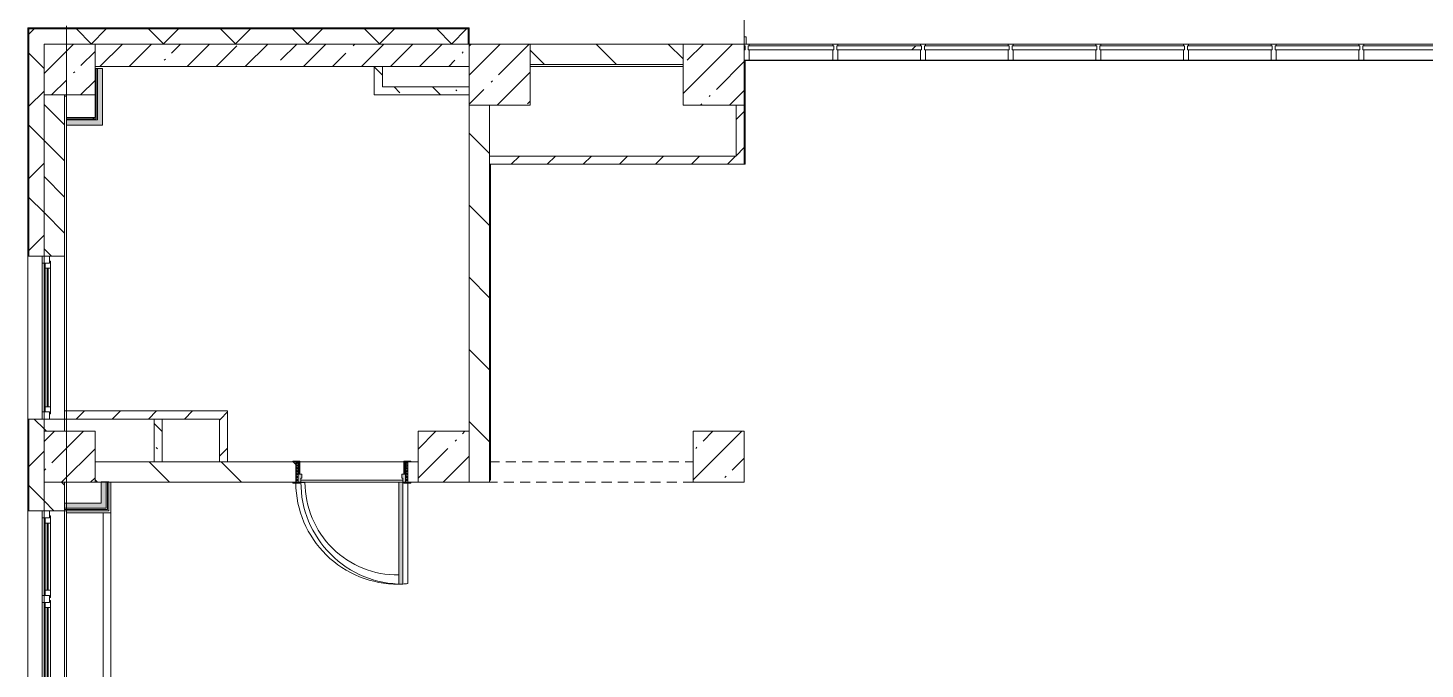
# Model space of a CAD drawing. Header units: millimetres. Extents: x 35146 to 234858, y -8553 to 29000.
# Drawn here: x 105406 to 119114, y 9067 to 15358 of the extents above; entities that cross this region are included whole.
import ezdxf

# ---------------------------------------------------------------- set-up
doc = ezdxf.new("R2010")
doc.units = ezdxf.units.MM
doc.linetypes.add('200_ШТРИХ__ш1_п0_6_', pattern=[160, 100, -60])
for name, color, linetype, lineweight in [('A-DETL-MBND', 7, '200_ШТРИХ__ш1_п0_6_', 9), ('A-GLAZ-2', 7, 'Continuous', 5), ('A-GLAZ-CURT-1', 7, 'Continuous', 5), ('A-GLAZ-CWMG-2', 7, 'Continuous', 5), ('A-WALL', 7, 'Continuous', 9), ('A-WALL-4', 7, 'Continuous', 5), ('I-WALL-3', 7, 'Continuous', 5), ('S-COLS-1', 7, 'Continuous', 5), ('Оси', 7, 'Continuous', 9)]:
    doc.layers.add(name, color=color, linetype=linetype, lineweight=lineweight)
for name, color, linetype, lineweight, true_color in [('A-DOOR-1', 7, 'Continuous', 5, 0xaaaaaa), ('A-DOOR-2', 7, 'Continuous', 5, 0xe2e2e2), ('A-DOOR-FRAM-1', 7, 'Continuous', 5, 0xe2e2e2), ('A-DOOR-FRAM-2', 7, 'Continuous', 5, 0xaaaaaa), ('A-FLOR-1', 7, 'Continuous', 5, 0xaaaaaa), ('I-WALL-2', 7, 'Continuous', 9, 0xe7e7e7), ('I-WALL-5', 7, 'Continuous', 5, 0x787878)]:
    doc.layers.add(name, color=color, linetype=linetype, lineweight=lineweight, true_color=true_color)
pattern_1 = [(45, (105674.2, 0), (-285.123, 285.123), []), (45, (105959.3, 0), (-285.123, 285.123), [504.031, -100.806, 16.764, -84.042])]
pattern_2 = [(135, (105674.2, 0), (-353.553, -353.553), [])]
pattern_3 = [(45, (105674.2, 0), (-353.553, 353.553), []), (135, (105674.2, 0), (-353.553, -353.553), [])]
pattern_4 = [(45, (105674.2, 0), (-176.7767, 176.7767), [])]
pattern_5 = [(135, (105674.2, 0), (-377.17, -377.17), [533.4, -88.9, 17.78, -88.9]), (135, (105674.2, 376.94), (-377.17, -377.17), []), (50, (105674.2, 0), (637.645, -55.787), [66.675, -733.425]), (355, (105674.2, 0), (-123.35, 668.7), [53.34, -586.74]), (100.451, (105727.3, -4.65), (514.3, 612.908), [56.665, -623.315]), (46.184, (105674.2, 177.8), (948.776, -147.15), [100.01, -1100.137]), (96.636, (105753.3, 165.5), (830.91, 865.997), [85, -934.973]), (351.184, (105674.2, 177.8), (830.92, 865.99), [80.01, -880.11]), (21, (105763.1, 133.35), (530.65, -357.928), [66.675, -733.425]), (326, (105763.1, 133.35), (216.308, 644.658), [53.34, -586.74]), (71.451, (105807.3, 103.5), (746.96, 286.724), [56.665, -623.315]), (37.5, (105674.2, 0), (10.8105, 295.9426), [16.764, -562.864, 16.764, -578.866, -588.962]), (37.5, (105674.2, 0), (10.8105, 295.9426), [-1175.258, 16.764, -572.198]), (7.5, (105674.2, 0), (233.869, 350.632), [16.764, -322.834, 16.764, -549.529, -224.472]), (7.5, (105674.2, 0), (233.869, 350.632), [-905.891, 16.764, -207.708]), (327.5, (105475.94, 0), (474.568, -20.0513), [16.764, -205.486, 16.764, -676.656, -920.115]), (327.5, (105475.94, 0), (474.568, -20.0513), [-915.67, 16.764, -903.351]), (317.5, (105387.04, 0), (518.452, 88.993), [16.764, -272.161, 16.764, -443.738, -653.415]), (317.5, (105387.04, 0), (518.452, 88.993), [-749.427, 16.764, -636.65])]
pattern_6 = [(45, (105674.2, 0), (-530.33, 530.33), []), (135, (105674.2, 0), (-530.33, -530.33), [])]

# ---------------------------------------------------------------- blocks, each defined once
blk = doc.blocks.new('BSC_Колонна _Прямоугольная - 500х500-V85-2_5_2_птичка')
at = {"layer": 'S-COLS-1'}
h = blk.add_hatch(dxfattribs=at)
h.set_pattern_fill('FP_125', color=256, style=0, pattern_type=2)
h.set_pattern_definition([(45, (-140, -14950), (-285.123, 285.123), []), (45, (145.12, -14950), (-285.123, 285.123), [504.031, -100.806, 16.764, -84.042])])
h.paths.add_polyline_path([(-250, -250), (250, -250), (250, 250), (-250, 250)])
for p, q in [((250, 250), (-250, 250)), ((-250, 250), (-250, -250)), ((250, -250), (250, 250)), ((-250, -250), (250, -250))]:
    blk.add_line(p, q, dxfattribs=at)
blk = doc.blocks.new('110_Дверь_СКБ_1Ст_Внутренняя1 - Д-4к_п__1100x2100h_Артистические EI30-33310874-2_5_2_птичка')
at = {"layer": 'A-DOOR-1'}
h = blk.add_hatch(dxfattribs=at)
h.set_pattern_fill('FP_103', color=256, style=0, pattern_type=2)
h.set_pattern_definition([(135, (1751.41, 164.685), (-14.14214, -14.14214), []), (225, (1751.41, 164.685), (14.14214, -14.14214), [])])
h.paths.add_polyline_path([(537.5, 100), (537.5, -100), (562.5, -100), (562.5, 100)])
at = {"layer": 'A-DOOR-2'}
h = blk.add_hatch(color=256, dxfattribs=at)
h.paths.add_polyline_path([(512.5, 100), (512.5, 60), (502.5, 60), (502.5, 20), (537.5, 20), (537.5, 100)])
h.paths.add_polyline_path([(-487.5, 100), (-512.5, 100), (-512.5, 20), (-477.5, 20), (-477.5, 60), (-487.5, 60)])
at = {"layer": 'A-DOOR-FRAM-1'}
for points in [[(-447.5, 1100), (-487.5, 1100), (-487.5, 100), (-447.5, 100), (-447.5, 935.9)], [(-567.5, 108), (-567.5, 100), (-497.5, 100), (-497.5, 108)], [(-497.5, 20), (-512.5, 20), (-512.5, -100), (-497.5, -100)], [(592.5, 108), (522.5, 108), (522.5, 100), (592.5, 100)], [(537.5, 20), (522.5, 20), (522.5, -100), (537.5, -100)], [(-567.5, -100), (-567.5, -108), (-497.5, -108), (-497.5, -100)], [(522.5, -100), (522.5, -108), (592.5, -108), (592.5, -100)]]:
    blk.add_hatch(color=256, dxfattribs=at).paths.add_polyline_path(points)
at = {"layer": 'A-DOOR-FRAM-2'}
h = blk.add_hatch(dxfattribs=at)
h.set_pattern_fill('FP_104', color=256, style=0, pattern_type=2)
h.set_pattern_definition([(45, (-371.384, 164.685), (-14.1421, 14.1421), []), (135, (-371.384, 164.685), (-14.1421, -14.1421), [])])
h.paths.add_polyline_path([(-512.5, 100), (-537.5, 100), (-537.5, -100), (-512.5, -100)])
at = {"layer": 'A-DOOR-1'}
for p, q in [((-487.5, 1100), (-487.5, 100)), ((-447.5, 1100), (-487.5, 1100)), ((-447.5, 100), (-447.5, 1100)), ((-487.5, 100), (-447.5, 100))]:
    blk.add_line(p, q, dxfattribs=at)
blk.add_arc((-487.5, 100), 1000, 360, 90, dxfattribs=at)
at = {"layer": 'A-DOOR-FRAM-2'}
for p, q in [((-497.5, 108), (-567.5, 108)), ((-567.5, 108), (-567.5, 100)), ((-567.5, 100), (-497.5, 100)), ((-512.5, 100), (-537.5, 100)), ((-537.5, 100), (-537.5, -100)), ((-487.5, 100), (-512.5, 100)), ((-512.5, 100), (-512.5, 20)), ((-512.5, -100), (-512.5, 100)), ((-497.5, 100), (-512.5, 100)), ((-512.5, 100), (-512.5, 99)), ((-512.5, 99), (-497.5, 99)), ((-512.5, 20), (-477.5, 20)), ((-497.5, 20), (-512.5, 20)), ((-512.5, 20), (-512.5, -100)), ((-497.5, 100), (-497.5, 108)), ((-497.5, 99), (-497.5, 100)), ((-497.5, -100), (-497.5, 20)), ((-487.5, 60), (-487.5, 100)), ((-477.5, 60), (-487.5, 60)), ((-477.5, 20), (-477.5, 60)), ((512.5, 60), (502.5, 60)), ((502.5, 60), (502.5, 20)), ((502.5, 20), (537.5, 20)), ((512.5, 100), (512.5, 60)), ((537.5, 100), (512.5, 100)), ((592.5, 108), (522.5, 108)), ((522.5, 108), (522.5, 100)), ((537.5, 100), (522.5, 100)), ((522.5, 100), (522.5, 99)), ((522.5, 100), (592.5, 100)), ((522.5, 99), (537.5, 99)), ((537.5, 20), (522.5, 20)), ((522.5, 20), (522.5, -100)), ((537.5, 20), (537.5, 100)), ((562.5, 100), (537.5, 100)), ((537.5, 100), (537.5, -100)), ((537.5, 99), (537.5, 100)), ((537.5, -100), (537.5, 20)), ((562.5, -100), (562.5, 100)), ((592.5, 100), (592.5, 108)), ((-497.5, -100), (-567.5, -100)), ((-567.5, -100), (-567.5, -108)), ((-567.5, -108), (-497.5, -108)), ((-537.5, -100), (-512.5, -100)), ((-512.5, -100), (-497.5, -100)), ((-497.5, -108), (-497.5, -100)), ((522.5, -100), (537.5, -100)), ((592.5, -100), (522.5, -100)), ((522.5, -100), (522.5, -108)), ((522.5, -108), (592.5, -108)), ((537.5, -100), (562.5, -100)), ((592.5, -108), (592.5, -100))]:
    blk.add_line(p, q, dxfattribs=at)
blk = doc.blocks.new('BSC_Колонна _Прямоугольная - 500х500-22206884-2_5_2_птичка')
at = {"layer": 'S-COLS-1'}
h = blk.add_hatch(dxfattribs=at)
h.set_pattern_fill('FP_183', color=256, style=0, pattern_type=2)
h.set_pattern_definition([(45, (-6510, -11150), (-285.123, 285.123), []), (45, (-6224.88, -11150), (-285.123, 285.123), [504.031, -100.806, 16.764, -84.042])])
h.paths.add_polyline_path([(-250, -250), (250, -250), (250, 250), (-250, 250), (-250, 71)])
for p, q in [((250, 250), (-250, 250)), ((-250, 250), (-250, -250)), ((250, -250), (250, 250)), ((-250, -250), (250, -250))]:
    blk.add_line(p, q, dxfattribs=at)
blk = doc.blocks.new('BSC_Колонна _Прямоугольная - 500х500-V152-2_5_2_птичка')
at = {"layer": 'S-COLS-1'}
h = blk.add_hatch(dxfattribs=at)
h.set_pattern_fill('FP_184', color=256, style=0, pattern_type=2)
h.set_pattern_definition([(45, (-3810, -11150), (-285.123, 285.123), []), (45, (-3524.88, -11150), (-285.123, 285.123), [504.031, -100.806, 16.764, -84.042])])
h.paths.add_polyline_path([(-250, -250), (250, -250), (250, 250), (-250, 250), (-250, 71)])
for p, q in [((250, 250), (-250, 250)), ((-250, 250), (-250, -250)), ((250, -250), (250, 250)), ((-250, -250), (250, -250))]:
    blk.add_line(p, q, dxfattribs=at)
blk = doc.blocks.new('120_Окно_СКБ_1Ст - 120_Окно_СКБ_1Ст_1600х2500_h_ 2-22959204-2_5_2_птичка')
at = {"layer": 'A-GLAZ-2'}
for p, q in [((-800, -127), (-800, -57)), ((-800, -57), (-730, -57)), ((800, -57), (-800, -57)), ((-730, -127), (-800, -127)), ((-800, -127), (-750, -127)), ((-730, -127), (-750, -127)), ((-750, -127), (-750, -137)), ((-750, -137), (750, -137)), ((750, -137), (-750, -137)), ((-730, -57), (-730, -127)), ((730, -87), (-730, -87)), ((-730, -87), (-730, -127)), ((-680, -137), (-680, -87)), ((-680, -107), (680, -107)), ((680, -117), (-680, -117)), ((680, -137), (680, -87)), ((730, -127), (730, -57)), ((730, -57), (800, -57)), ((730, -127), (730, -87)), ((800, -127), (730, -127)), ((750, -127), (730, -127)), ((750, -127), (800, -127)), ((750, -137), (750, -127)), ((800, -57), (800, -127))]:
    blk.add_line(p, q, dxfattribs=at)
blk = doc.blocks.new('120_Окно_СКБ_2Ст - 120_Окно_СКБ_2Ст 2100х2500 _мал створка справа_-22445857-2_5_2_птичка')
at = {"layer": 'A-GLAZ-2'}
for p, q in [((-1050, -127), (-1050, -57)), ((-1050, -57), (-980, -57)), ((1050, -57), (-1050, -57)), ((-980, -127), (-1050, -127)), ((-1050, -127), (-1000, -127)), ((-980, -127), (-1000, -127)), ((-1000, -127), (-1000, -137)), ((-1000, -137), (170, -137)), ((170, -137), (-1000, -137)), ((-980, -57), (-980, -127)), ((150, -87), (-980, -87)), ((-980, -87), (-980, -127)), ((-930, -137), (-930, -87)), ((-930, -107), (100, -107)), ((100, -117), (-930, -117)), ((100, -137), (100, -87)), ((150, -127), (150, -57)), ((150, -57), (220, -57)), ((150, -127), (150, -87)), ((220, -127), (150, -127)), ((170, -127), (150, -127)), ((170, -127), (200, -127)), ((170, -137), (170, -127)), ((220, -127), (200, -127)), ((200, -127), (200, -137)), ((200, -137), (1000, -137)), ((1000, -137), (200, -137)), ((220, -57), (220, -127)), ((980, -87), (220, -87)), ((220, -87), (220, -127)), ((270, -137), (270, -87)), ((270, -107), (930, -107)), ((930, -117), (270, -117)), ((930, -137), (930, -87)), ((980, -127), (980, -57)), ((980, -57), (1050, -57)), ((980, -127), (980, -87)), ((1050, -127), (980, -127)), ((1000, -127), (980, -127)), ((1000, -127), (1050, -127)), ((1000, -137), (1000, -127)), ((1050, -57), (1050, -127))]:
    blk.add_line(p, q, dxfattribs=at)
blk = doc.blocks.new('BSC_Колонна _Прямоугольная - 500х500-V161-2_5_2_птичка')
at = {"layer": 'S-COLS-1'}
h = blk.add_hatch(dxfattribs=at)
h.set_pattern_fill('FP_192', color=256, style=0, pattern_type=2)
h.set_pattern_definition([(45, (-140, -11150), (-285.123, 285.123), []), (45, (145.12, -11150), (-285.123, 285.123), [504.031, -100.806, 16.764, -84.042])])
h.paths.add_polyline_path([(-250, -250), (250, -250), (250, 250), (-250, 250), (-250, 71)])
for p, q in [((250, 250), (-250, 250)), ((-250, 250), (-250, -250)), ((250, -250), (250, 250)), ((-250, -250), (250, -250))]:
    blk.add_line(p, q, dxfattribs=at)
blk = doc.blocks.new('Системная панель - Стекло - 40мм-23997895-2_5_2_птичка')
at = {"layer": 'A-GLAZ-CURT-1'}
for p, q in [((420, 0), (-420, 0)), ((-420, 0), (-420, -40)), ((420, -40), (420, 0)), ((-420, -40), (420, -40))]:
    blk.add_line(p, q, dxfattribs=at)
blk = doc.blocks.new('Прямоугольный импост - Импост структурный с накладкой - 160мм-23771928-2_5_2_птичка')
at = {"layer": 'A-GLAZ-CWMG-2'}
for p, q in [((7630, 15200), (6810, 15200)), ((7630, 15043), (6810, 15043))]:
    blk.add_line(p, q, dxfattribs=at)
blk = doc.blocks.new('Прямоугольный импост - Импост структурный с накладкой - 160мм-23997897-2_5_2_птичка')
at = {"layer": 'A-GLAZ-CWMG-2'}
for p, q in [((0, 140), (-50, 140)), ((-50, 140), (-50, 40)), ((0, 40), (0, 140)), ((-50, 40), (-40, 40)), ((-40, 0), (-50, 0)), ((-50, 0), (-50, -17)), ((-40, 40), (-40, 0)), ((-10, 0), (-10, 40)), ((-10, 40), (0, 40)), ((0, 0), (-10, 0)), ((0, -17), (0, 0)), ((-50, -17), (0, -17))]:
    blk.add_line(p, q, dxfattribs=at)
blk = doc.blocks.new('Системная панель - Стекло - 40мм-23997898-2_5_2_птичка')
at = {"layer": 'A-GLAZ-CURT-1'}
h = blk.add_hatch(dxfattribs=at)
h.set_pattern_fill('FP_196', color=256, style=0, pattern_type=2)
h.set_pattern_definition([(45, (-13750.1, -14683), (-1414.21, 1414.21), [1000, -3000]), (45, (-14750.1, -15183), (-1414.21, 1414.21), [3000, -1000]), (45, (-12750.1, -15683), (-1414.21, 1414.21), [1000, -3000])])
h.paths.add_polyline_path([(420, -40), (420, 0), (-420, 0), (-420, -40)])
for p, q in [((420, 0), (-420, 0)), ((-420, 0), (-420, -40)), ((-420, -40), (420, -40)), ((420, -40), (420, 0))]:
    blk.add_line(p, q, dxfattribs=at)
blk = doc.blocks.new('Прямоугольный импост - Импост структурный с накладкой - 160мм-23771920-2_5_2_птичка')
at = {"layer": 'A-GLAZ-CWMG-2'}
for p, q in [((13660, 15200), (12840, 15200)), ((13660, 15043), (12840, 15043))]:
    blk.add_line(p, q, dxfattribs=at)
blk = doc.blocks.new('Прямоугольный импост - Импост структурный с накладкой - 160мм-23997894-2_5_2_птичка')
at = {"layer": 'A-GLAZ-CWMG-2'}
for p, q in [((-25, 40), (-25, 140)), ((-25, 140), (25, 140)), ((25, 140), (25, 40)), ((-15, 40), (-25, 40)), ((-25, -17), (-25, 0)), ((-25, 0), (-15, 0)), ((-15, 0), (-15, 40)), ((15, 40), (15, 0)), ((25, 40), (15, 40)), ((15, 0), (25, 0)), ((25, 0), (25, -17)), ((25, -17), (-25, -17))]:
    blk.add_line(p, q, dxfattribs=at)
blk = doc.blocks.new('Системная панель - Стекло - 40мм-23997899-2_5_2_птичка')
at = {"layer": 'A-GLAZ-CURT-1'}
for p, q in [((415, 0), (-415, 0)), ((-415, 0), (-415, -40)), ((415, -40), (415, 0)), ((-415, -40), (415, -40))]:
    blk.add_line(p, q, dxfattribs=at)
blk = doc.blocks.new('Прямоугольный импост - Импост структурный с накладкой - 160мм-23771909-2_5_2_птичка')
at = {"layer": 'A-GLAZ-CWMG-2'}
for p, q in [((11930, 15200), (11120, 15200)), ((11930, 15043), (11120, 15043))]:
    blk.add_line(p, q, dxfattribs=at)
blk = doc.blocks.new('Системная панель - Стекло - 40мм-V168-2_5_2_птичка')
at = {"layer": 'A-GLAZ-CURT-1'}
for p, q in [((415, 0), (-415, 0)), ((-415, 0), (-415, -40)), ((415, -40), (415, 0)), ((-415, -40), (415, -40))]:
    blk.add_line(p, q, dxfattribs=at)
blk = doc.blocks.new('Системная панель - Стекло - 40мм-V169-2_5_2_птичка')
at = {"layer": 'A-GLAZ-CURT-1'}
for p, q in [((415, 0), (-415, 0)), ((-415, 0), (-415, -40)), ((415, -40), (415, 0)), ((-415, -40), (415, -40))]:
    blk.add_line(p, q, dxfattribs=at)
blk = doc.blocks.new('Системная панель - Стекло - 40мм-V170-2_5_2_птичка')
at = {"layer": 'A-GLAZ-CURT-1'}
h = blk.add_hatch(dxfattribs=at)
h.set_pattern_fill('FP_198', color=256, style=0, pattern_type=2)
h.set_pattern_definition([(45, (-8585, -14683), (-1414.21, 1414.21), [1000, -3000]), (45, (-9585, -15183), (-1414.21, 1414.21), [3000, -1000]), (45, (-7585, -15683), (-1414.21, 1414.21), [1000, -3000])])
h.paths.add_polyline_path([(415, -40), (415, 0), (-415, 0), (-415, -40), (47, -40)])
for p, q in [((415, 0), (-415, 0)), ((-415, 0), (-415, -40)), ((415, -40), (415, 0)), ((-415, -40), (415, -40))]:
    blk.add_line(p, q, dxfattribs=at)
blk = doc.blocks.new('Системная панель - Стекло - 40мм-V171-2_5_2_птичка')
at = {"layer": 'A-GLAZ-CURT-1'}
for p, q in [((415, 0), (-415, 0)), ((-415, 0), (-415, -40)), ((415, -40), (415, 0)), ((-415, -40), (415, -40))]:
    blk.add_line(p, q, dxfattribs=at)
blk = doc.blocks.new('Системная панель - Стекло - 40мм-V172-2_5_2_птичка')
at = {"layer": 'A-GLAZ-CURT-1'}
for p, q in [((415, 0), (-415, 0)), ((-415, 0), (-415, -40)), ((415, -40), (415, 0)), ((-415, -40), (415, -40))]:
    blk.add_line(p, q, dxfattribs=at)
blk = doc.blocks.new('Зашивка приборов отопления42 - Зашивка приборов отопления-33374801-2_5_2_птичка')
at = {"layer": 'A-WALL-4'}
for p, q in [((37472, 23439), (35372, 23439)), ((37472, 23079), (37472, 23439)), ((35372, 23079), (37472, 23079)), ((37472, 23079), (35372, 23079)), ((37472, 23004), (37472, 23079)), ((35372, 23004), (37472, 23004))]:
    blk.add_line(p, q, dxfattribs=at)

msp = doc.modelspace()

# ---------------------------------------------------------------- hatches: boundary and pattern name
at = {"layer": 'A-WALL-4'}
h = msp.add_hatch(dxfattribs=at)
h.set_pattern_fill('FP_88', color=256, style=0, pattern_type=2)
h.set_pattern_definition(pattern_3)
h.paths.add_polyline_path([(105564.2, -100), (105564.2, 5220), (105414.2, 5220), (105414.2, -100)])
h.paths.add_polyline_path([(105414.2, 7320), (105564.2, 7320), (105564.2, 8520), (105414.2, 8520), (105414.2, 7750.3)])
h.paths.add_polyline_path([(105458.5, 10620), (105564.2, 10620), (105564.2, 11520), (105414.2, 11520), (105414.2, 10620)])
h.paths.add_polyline_path([(105564.2, 13120), (105564.2, 15350), (105414.2, 15350), (105414.2, 13120)])
h = msp.add_hatch(dxfattribs=at)
h.set_pattern_fill('FP_88', color=256, style=0, pattern_type=2)
h.set_pattern_definition(pattern_3)
h.paths.add_polyline_path([(109726.2, 15200), (109726.2, 15350), (105564.2, 15350), (105564.2, 15200), (109168.6, 15200)])
h = msp.add_hatch(dxfattribs=at)
h.set_pattern_fill('FP_98', color=256, style=0, pattern_type=2)
h.set_pattern_definition([(135, (105674.2, 0), (-176.7767, -176.7767), [])])
h.paths.add_polyline_path([(105764.2, 7900), (105764.2, 8520), (105564.2, 8520), (105564.2, 7900)])
h.paths.add_polyline_path([(105564.2, 10620), (105764.2, 10620), (105764.2, 10900), (105564.2, 10900), (105564.2, 10642.6)])
h.paths.add_polyline_path([(105564.2, 11400), (105764.2, 11400), (105764.2, 11520), (105564.2, 11520)])
h.paths.add_polyline_path([(105764.2, 13120), (105764.2, 14700), (105564.2, 14700), (105564.2, 13120)])
at = {"layer": 'I-WALL-2'}
for points in [[(106139.2, 14405), (106139.2, 14960), (106089.2, 14960), (106089.2, 14405)], [(106089.2, 14405), (106089.2, 14455), (105784.2, 14455), (105784.2, 14405), (106064.2, 14405)], [(106175.2, 10695), (106175.2, 10905), (106125.2, 10905), (106125.2, 10695)], [(105764.2, 10645), (106175.2, 10645), (106175.2, 10695), (105764.2, 10695)]]:
    msp.add_hatch(color=256, dxfattribs=at).paths.add_polyline_path(points)
at = {"layer": 'I-WALL-3'}
h = msp.add_hatch(dxfattribs=at)
h.set_pattern_fill('FP_96', color=256, style=0, pattern_type=2)
h.set_pattern_definition(pattern_1)
h.paths.add_polyline_path([(108241.1, 14980), (109734.2, 14980), (109734.2, 15200), (106064.2, 15200), (106064.2, 14980), (106386, 14980)])
h = msp.add_hatch(dxfattribs=at)
h.set_pattern_fill('FP_99', color=256, style=0, pattern_type=2)
h.set_pattern_definition(pattern_2)
h.paths.add_polyline_path([(111834.2, 15000), (111834.2, 15200), (110334.2, 15200), (110334.2, 15000), (111023.6, 15000)])
h = msp.add_hatch(dxfattribs=at)
h.set_pattern_fill('FP_99', color=256, style=0, pattern_type=2)
h.set_pattern_definition(pattern_2)
h.paths.add_polyline_path([(109934.2, 10900), (109934.2, 14600), (109734.2, 14600), (109734.2, 10900)])
h = msp.add_hatch(dxfattribs=at)
h.set_pattern_fill('FP_100', color=256, style=0, pattern_type=2)
h.set_pattern_definition(pattern_4)
h.paths.add_polyline_path([(112434.2, 14100), (112434.2, 14600), (112354.2, 14600), (112354.2, 14100)])
h = msp.add_hatch(dxfattribs=at)
h.set_pattern_fill('FP_200', color=256, style=0, pattern_type=2)
h.set_pattern_definition(pattern_6)
h.paths.add_polyline_path([(105784.2, 14467.5), (106064.2, 14467.5), (106064.2, 14480), (105784.2, 14480)])
h = msp.add_hatch(dxfattribs=at)
h.set_pattern_fill('FP_200', color=256, style=0, pattern_type=2)
h.set_pattern_definition(pattern_6)
h.paths.add_polyline_path([(105784.2, 14455), (106076.7, 14455), (106076.7, 14467.5), (105784.2, 14467.5)])
h = msp.add_hatch(dxfattribs=at)
h.set_pattern_fill('FP_100', color=256, style=0, pattern_type=2)
h.set_pattern_definition(pattern_4)
h.paths.add_polyline_path([(112434.2, 14020), (112434.2, 14100), (109934.2, 14100), (109934.2, 14020), (111951.1, 14020)])
h = msp.add_hatch(dxfattribs=at)
h.set_pattern_fill('FP_100', color=256, style=0, pattern_type=2)
h.set_pattern_definition(pattern_4)
h.paths.add_polyline_path([(107364.2, 11520), (107364.2, 11600), (105764.2, 11600), (105764.2, 11520), (107284.2, 11520)])
h = msp.add_hatch(dxfattribs=at)
h.set_pattern_fill('FP_100', color=256, style=0, pattern_type=2)
h.set_pattern_definition(pattern_4)
h.paths.add_polyline_path([(107364.2, 11100), (107364.2, 11520), (107284.2, 11520), (107284.2, 11100)])
h = msp.add_hatch(dxfattribs=at)
h.set_pattern_fill('FP_99', color=256, style=0, pattern_type=2)
h.set_pattern_definition(pattern_2)
h.paths.add_polyline_path([(106386, 10900), (108034.2, 10900), (108034.2, 11100), (106064.2, 11100), (106064.2, 10900)])
h.paths.add_polyline_path([(109234.2, 10900), (109234.2, 11100), (109134.2, 11100), (109134.2, 10900), (109164.2, 10900)])
at = {"layer": 'I-WALL-5'}
h = msp.add_hatch(dxfattribs=at)
h.set_pattern_fill('FP_109', color=256, style=0, pattern_type=2)
h.set_pattern_definition(pattern_5)
h.paths.add_polyline_path([(108884.2, 14700.7), (108884.2, 14980), (108804.2, 14980), (108804.2, 14700.7)])
h = msp.add_hatch(dxfattribs=at)
h.set_pattern_fill('FP_109', color=256, style=0, pattern_type=2)
h.set_pattern_definition(pattern_5)
h.paths.add_polyline_path([(108884.2, 14700.7), (109734.2, 14700.7), (109734.2, 14780.7), (108884.2, 14780.7)])
h = msp.add_hatch(dxfattribs=at)
h.set_pattern_fill('FP_109', color=256, style=0, pattern_type=2)
h.set_pattern_definition(pattern_5)
h.paths.add_polyline_path([(106724.2, 11100), (106724.2, 11520), (106644.2, 11520), (106644.2, 11100)])
at = {"layer": 'S-COLS-1'}
h = msp.add_hatch(dxfattribs=at)
h.set_pattern_fill('FP_96', color=256, style=0, pattern_type=2)
h.set_pattern_definition(pattern_1)
h.paths.add_polyline_path([(110334.2, 14600), (110334.2, 15200), (109734.2, 15200), (109734.2, 14600), (110096.1, 14600)])
h = msp.add_hatch(dxfattribs=at)
h.set_pattern_fill('FP_96', color=256, style=0, pattern_type=2)
h.set_pattern_definition(pattern_1)
h.paths.add_polyline_path([(112434.2, 14600), (112434.2, 15200), (111834.2, 15200), (111834.2, 14600), (111951.1, 14600)])

# ---------------------------------------------------------------- linework, layer by layer
at = {"layer": 'A-DETL-MBND'}
for p, q in [((112434.2, 15270), (112454.2, 15270)), ((112454.2, 15200), (112454.2, 15270)), ((109934.2, 11100), (111934.2, 11100)), ((111934.2, 10900), (109934.2, 10900))]:
    msp.add_line(p, q, dxfattribs=at)
at = {"layer": 'A-FLOR-1'}
for p, q in [((112434.2, 15200), (112434.2, 20770)), ((111834.2, 14980), (110334.2, 14980)), ((119384.2, 15040), (112444.2, 15040)), ((112444.2, 15040), (112444.2, 14020)), ((109944.2, 14020), (109944.2, 10920)), ((112444.2, 14020), (112434.2, 14020)), ((106219.2, 10900), (106219.2, 10600)), ((108124.2, 10899), (108074.2, 10899)), ((109084.2, 10920), (108084.2, 10920)), ((109134.2, 9905), (109134.2, 10892)), ((109944.2, 10920), (109934.2, 10920))]:
    msp.add_line(p, q, dxfattribs=at)
for radius, start, end in [(1000, 180.45922, 270.57477), (910, 180.06296, 270.62964), (1000, 272.87006, 275.73917)]:
    msp.add_arc((109034.2, 10900), radius, start, end, dxfattribs=at)
at = {"layer": 'A-WALL'}
for p, q in [((105564.2, 15358), (105411.2, 15358)), ((109729.2, 15353), (105411.2, 15353)), ((105411.2, 15353), (105411.2, 13120)), ((109726.2, 15350), (105414.2, 15350)), ((105414.2, 15350), (105414.2, 13120)), ((109726.2, 15200), (109726.2, 15350)), ((109729.2, 15200), (109729.2, 15353)), ((106076.7, 14467.5), (106076.7, 14960)), ((106089.2, 14455), (106089.2, 14960)), ((108884.2, 14980), (108804.2, 14980)), ((105564.2, 14700), (105564.2, 13120)), ((105784.2, 14467.5), (106076.7, 14467.5)), ((105784.2, 14455), (106089.2, 14455)), ((109934.2, 14100), (109934.2, 14020)), ((105411.2, 11520), (105411.2, 10620)), ((105414.2, 11520), (105414.2, 10620)), ((105564.2, 11520), (105564.2, 11400)), ((106724.2, 11520), (106644.2, 11520)), ((106644.2, 11100), (106724.2, 11100)), ((107284.2, 11100), (107364.2, 11100)), ((105564.2, 10900), (105564.2, 10620)), ((106175.2, 10905), (106175.2, 10645)), ((106187.7, 10905), (106187.7, 10632.5)), ((106175.2, 10645), (105764.2, 10645)), ((106187.7, 10632.5), (105764.2, 10632.5))]:
    msp.add_line(p, q, dxfattribs=at)
at = {"layer": 'A-WALL-4'}
for p, q in [((109734.2, 15358), (105406.2, 15358)), ((105406.2, 15358), (105406.2, -258)), ((109734.2, 15200), (109734.2, 15358)), ((105764.2, 11600), (105764.2, 14700)), ((105406.2, 13120), (105764.2, 13120)), ((105764.2, 11520), (105406.2, 11520)), ((105764.2, 11400), (105764.2, 11520)), ((105764.2, 10900), (105764.2, 8500)), ((105406.2, 10620), (105764.2, 10620))]:
    msp.add_line(p, q, dxfattribs=at)
at = {"layer": 'I-WALL-3'}
for p, q in [((109734.2, 15200), (106064.2, 15200)), ((109734.2, 14980), (109734.2, 15200)), ((111834.2, 15200), (110334.2, 15200)), ((110334.2, 15200), (110334.2, 15000)), ((111834.2, 15000), (111834.2, 15200)), ((106064.2, 14980), (108804.2, 14980)), ((106139.2, 14960), (106064.2, 14960)), ((106139.2, 14405), (106139.2, 14960)), ((108804.2, 14980), (108804.2, 14700.7)), ((108884.2, 14980), (109734.2, 14980)), ((108884.2, 14780.7), (108884.2, 14980)), ((110334.2, 15000), (111834.2, 15000)), ((105784.2, 14690), (105764.2, 14690)), ((105784.2, 14690), (105784.2, 11600)), ((106064.2, 14700), (106064.2, 14480)), ((108804.2, 14700.7), (109734.2, 14700.7)), ((109734.2, 14780.7), (108884.2, 14780.7)), ((109734.2, 14700.7), (109734.2, 14780.7)), ((109734.2, 14600), (109734.2, 11400)), ((109934.2, 14600), (109734.2, 14600)), ((109934.2, 14100), (109934.2, 14600)), ((112434.2, 14600), (112354.2, 14600)), ((112354.2, 14600), (112354.2, 14100)), ((112434.2, 14020), (112434.2, 14600)), ((106064.2, 14480), (105784.2, 14480)), ((105784.2, 14405), (106139.2, 14405)), ((112354.2, 14100), (109934.2, 14100)), ((109934.2, 10900), (109934.2, 14020)), ((109934.2, 14020), (112434.2, 14020)), ((105564.2, 11520), (105564.2, 13120)), ((107364.2, 11600), (105764.2, 11600)), ((105764.2, 11600), (105764.2, 11520)), ((105764.2, 11520), (106644.2, 11520)), ((105784.2, 11520), (105784.2, 11400)), ((106644.2, 11520), (106644.2, 11100)), ((106724.2, 11520), (107284.2, 11520)), ((106724.2, 11100), (106724.2, 11520)), ((107284.2, 11520), (107284.2, 11100)), ((107364.2, 11100), (107364.2, 11600)), ((106644.2, 11100), (106064.2, 11100)), ((107284.2, 11100), (106724.2, 11100)), ((108004.2, 11100), (107364.2, 11100)), ((108074.2, 11100), (109094.2, 11100)), ((109234.2, 11100), (109164.2, 11100)), ((105784.2, 10900), (105784.2, 10695)), ((106064.2, 10900), (108004.2, 10900)), ((106200.2, 10905), (106125.2, 10905)), ((106125.2, 10905), (106125.2, 10695)), ((106200.2, 10620), (106200.2, 10905)), ((109044.2, 10900), (108084.2, 10900)), ((109164.2, 10900), (109234.2, 10900)), ((109734.2, 10900), (109934.2, 10900)), ((106125.2, 10695), (105764.2, 10695)), ((105564.2, 8520), (105564.2, 10620)), ((105764.2, 10620), (106200.2, 10620)), ((105784.2, 10620), (105784.2, 8500))]:
    msp.add_line(p, q, dxfattribs=at)
at = {"layer": 'S-COLS-1'}
for p, q in [((110334.2, 15200), (109734.2, 15200)), ((109734.2, 15200), (109734.2, 14600)), ((110334.2, 15000), (110334.2, 15200)), ((112434.2, 15200), (111834.2, 15200)), ((111834.2, 15200), (111834.2, 14600)), ((112434.2, 14600), (112434.2, 15200)), ((110334.2, 14600), (110334.2, 15000)), ((109734.2, 14600), (109934.2, 14600)), ((109934.2, 14600), (110334.2, 14600)), ((111834.2, 14600), (112434.2, 14600))]:
    msp.add_line(p, q, dxfattribs=at)
at = {"layer": 'Оси'}
msp.add_line((105784.2, 5439), (105784.2, 15380), dxfattribs=at)

# ---------------------------------------------------------------- block references
at = {"layer": 'A-DOOR-1', "rotation": 180}
msp.add_blockref('110_Дверь_СКБ_1Ст_Внутренняя1 - Д-4к_п__1100x2100h_Артистические EI30-33310874-2_5_2_птичка', (108596.7, 11000), dxfattribs=at)
at = {"layer": 'A-GLAZ-2', "rotation": 89.99999999999993}
for name, p in [('120_Окно_СКБ_1Ст - 120_Окно_СКБ_1Ст_1600х2500_h_ 2-22959204-2_5_2_птичка', (105489.2, 12320)), ('120_Окно_СКБ_2Ст - 120_Окно_СКБ_2Ст 2100х2500 _мал створка справа_-22445857-2_5_2_птичка', (105489.2, 9570))]:
    msp.add_blockref(name, p, dxfattribs=at)
at = {"layer": 'A-GLAZ-CURT-1'}
for name, p in [('Системная панель - Стекло - 40мм-23997895-2_5_2_птичка', (112894.2, 15183)), ('Системная панель - Стекло - 40мм-V170-2_5_2_птичка', (113759.2, 15183)), ('Системная панель - Стекло - 40мм-V168-2_5_2_птичка', (114619.2, 15183)), ('Системная панель - Стекло - 40мм-V169-2_5_2_птичка', (115479.2, 15183)), ('Системная панель - Стекло - 40мм-V172-2_5_2_птичка', (116339.2, 15183)), ('Системная панель - Стекло - 40мм-23997899-2_5_2_птичка', (117199.2, 15183)), ('Системная панель - Стекло - 40мм-V171-2_5_2_птичка', (118059.2, 15183)), ('Системная панель - Стекло - 40мм-23997898-2_5_2_птичка', (118924.3, 15183))]:
    msp.add_blockref(name, p, dxfattribs=at)
at = {"layer": 'A-GLAZ-CWMG-2', "rotation": 180}
msp.add_blockref('Прямоугольный импост - Импост структурный с накладкой - 160мм-23997897-2_5_2_птичка', (112434.2, 15183), dxfattribs=at)
at = {"layer": 'A-GLAZ-CWMG-2'}
for name, p in [('Прямоугольный импост - Импост структурный с накладкой - 160мм-23771928-2_5_2_птичка', (105674.2, 0)), ('Прямоугольный импост - Импост структурный с накладкой - 160мм-23771909-2_5_2_птичка', (102234.2, 0)), ('Прямоугольный импост - Импост структурный с накладкой - 160мм-23771909-2_5_2_птичка', (103094.2, 0)), ('Прямоугольный импост - Импост структурный с накладкой - 160мм-23771909-2_5_2_птичка', (103954.2, 0)), ('Прямоугольный импост - Импост структурный с накладкой - 160мм-23771909-2_5_2_птичка', (104814.2, 0)), ('Прямоугольный импост - Импост структурный с накладкой - 160мм-23771909-2_5_2_птичка', (105674.2, 0)), ('Прямоугольный импост - Импост структурный с накладкой - 160мм-23771909-2_5_2_птичка', (106534.2, 0)), ('Прямоугольный импост - Импост структурный с накладкой - 160мм-23771920-2_5_2_птичка', (105674.2, 0))]:
    msp.add_blockref(name, p, dxfattribs=at)
at = {"layer": 'A-GLAZ-CWMG-2', "extrusion": (0, 0, -1), "rotation": 180}
for p in [(-113329.2, 15183), (-114189.2, 15183), (-115049.2, 15183), (-115909.2, 15183), (-116769.2, 15183), (-117629.2, 15183), (-118489.2, 15183)]:
    msp.add_blockref('Прямоугольный импост - Импост структурный с накладкой - 160мм-23997894-2_5_2_птичка', p, dxfattribs=at)
at = {"layer": 'A-WALL-4', "rotation": 90.0000000000001}
msp.add_blockref('Зашивка приборов отопления42 - Зашивка приборов отопления-33374801-2_5_2_птичка', (129223.2, -26871.9), dxfattribs=at)
at = {"layer": 'S-COLS-1'}
for name, p in [('BSC_Колонна _Прямоугольная - 500х500-V85-2_5_2_птичка', (105814.2, 14950)), ('BSC_Колонна _Прямоугольная - 500х500-V161-2_5_2_птичка', (105814.2, 11150)), ('BSC_Колонна _Прямоугольная - 500х500-V152-2_5_2_птичка', (109484.2, 11150)), ('BSC_Колонна _Прямоугольная - 500х500-22206884-2_5_2_птичка', (112184.2, 11150))]:
    msp.add_blockref(name, p, dxfattribs=at)

doc.saveas('drawing.dxf')
